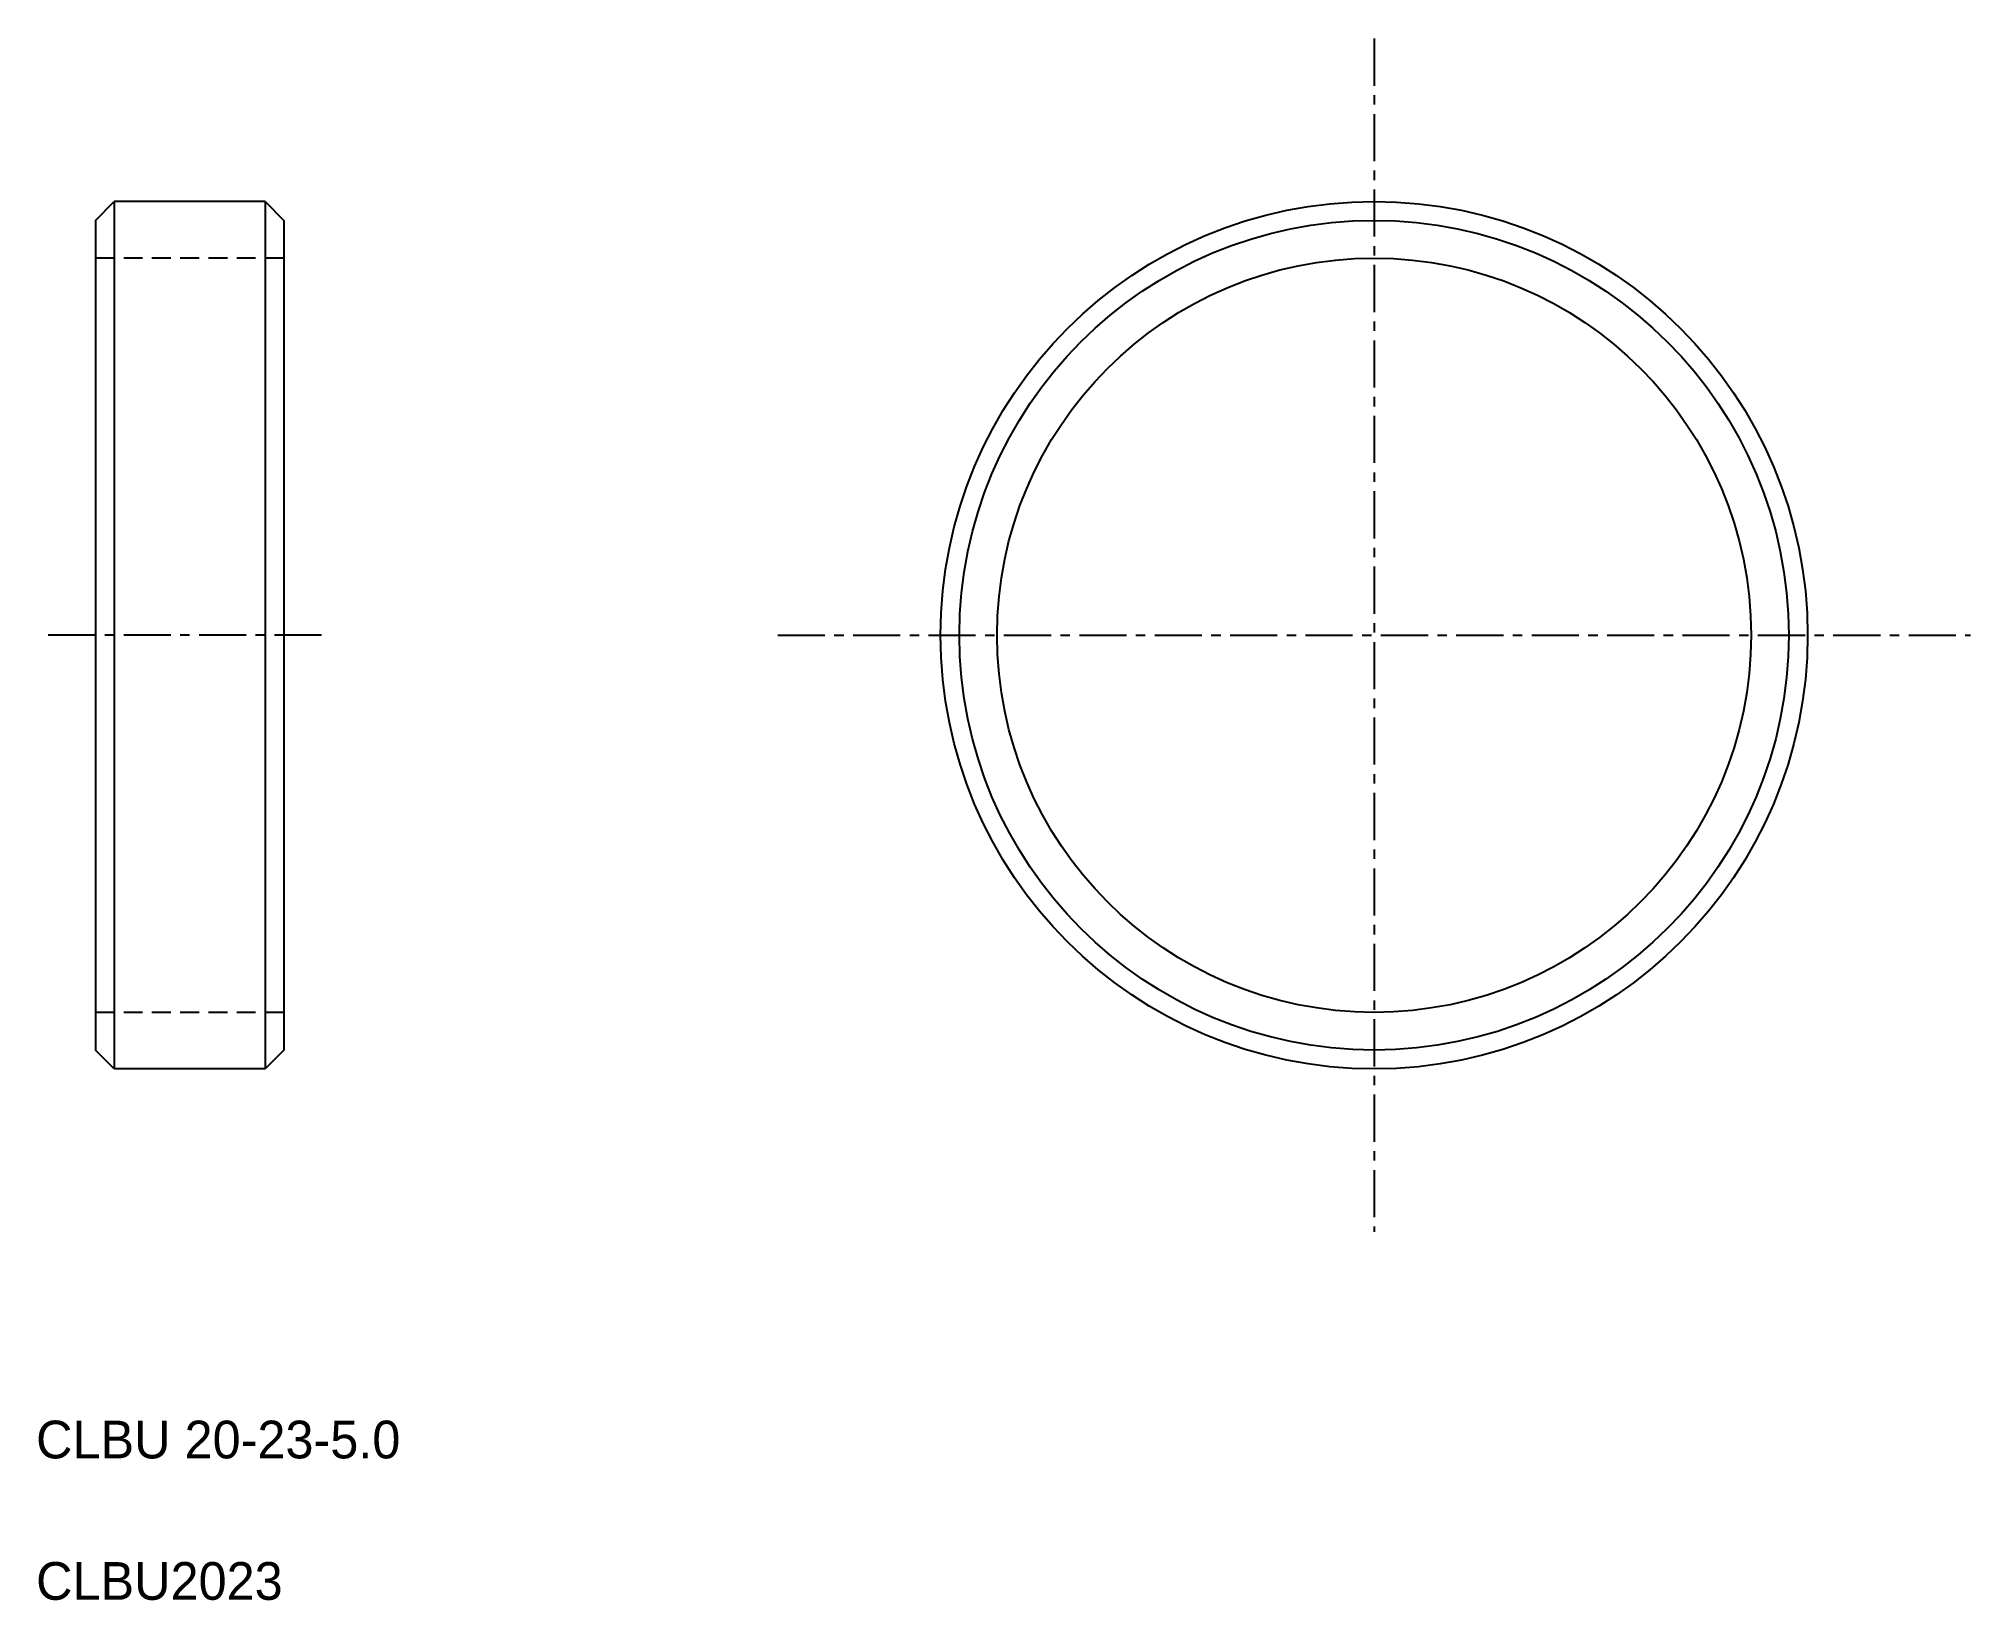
# Model space of a CAD drawing. Extents: x 131 to 182.2, y 84.5 to 125.9.
import ezdxf

# ---------------------------------------------------------------- set-up
doc = ezdxf.new("R2010")
doc.units = 0
doc.linetypes.add('CENTER', pattern=[2, 1.25, -0.25, 0.25, -0.25])
doc.linetypes.add('DASHED', pattern=[0.75, 0.5, -0.25])
doc.layers.get('0').update_dxf_attribs({"linetype": 'CONTINUOUS'})
doc.layers.add('CENTER', color=1, linetype='CENTER')

msp = doc.modelspace()

# ---------------------------------------------------------------- linework, layer by layer
at = {"color": 7, "linetype": 'CONTINUOUS'}
for p, q in [((132.468, 121.055), (132.968, 121.555)), ((132.968, 121.555), (132.968, 98.555)), ((136.968, 121.555), (132.968, 121.555)), ((134.968, 121.555), (134.968, 121.555)), ((135.968, 121.555), (135.968, 121.555)), ((136.968, 121.555), (137.468, 121.055)), ((136.968, 121.555), (136.968, 98.555)), ((132.468, 121.055), (132.468, 99.055)), ((137.468, 121.055), (137.468, 99.055)), ((132.968, 98.555), (132.468, 99.055)), ((137.468, 99.055), (136.968, 98.555)), ((136.968, 98.555), (132.968, 98.555))]:
    msp.add_line(p, q, dxfattribs=at)
at = {"color": 3, "linetype": 'DASHED'}
for p, q in [((137.468, 120.055), (132.468, 120.055)), ((137.468, 100.055), (132.468, 100.055))]:
    msp.add_line(p, q, dxfattribs=at)
at = {"color": 7, "linetype": 'CONTINUOUS'}
for radius in [11.5, 11, 10]:
    msp.add_circle((166.386, 110.055), radius, dxfattribs=at)
at = {"layer": 'CENTER', "color": 1, "linetype": 'CENTER'}
for p, q in [((166.386, 125.873), (166.386, 94.237)), ((138.468, 110.055), (131, 110.055)), ((150.568, 110.055), (182.204, 110.055))]:
    msp.add_line(p, q, dxfattribs=at)

# ---------------------------------------------------------------- texts
at = {"color": 7, "linetype": 'CONTINUOUS'}
for s, p in [('CLBU 20-23-5.0', (130.894, 88.228)), ('CLBU2023', (130.894, 84.478))]:
    msp.add_text(s, height=1, dxfattribs=at).set_placement(p)

doc.saveas('drawing.dxf')
